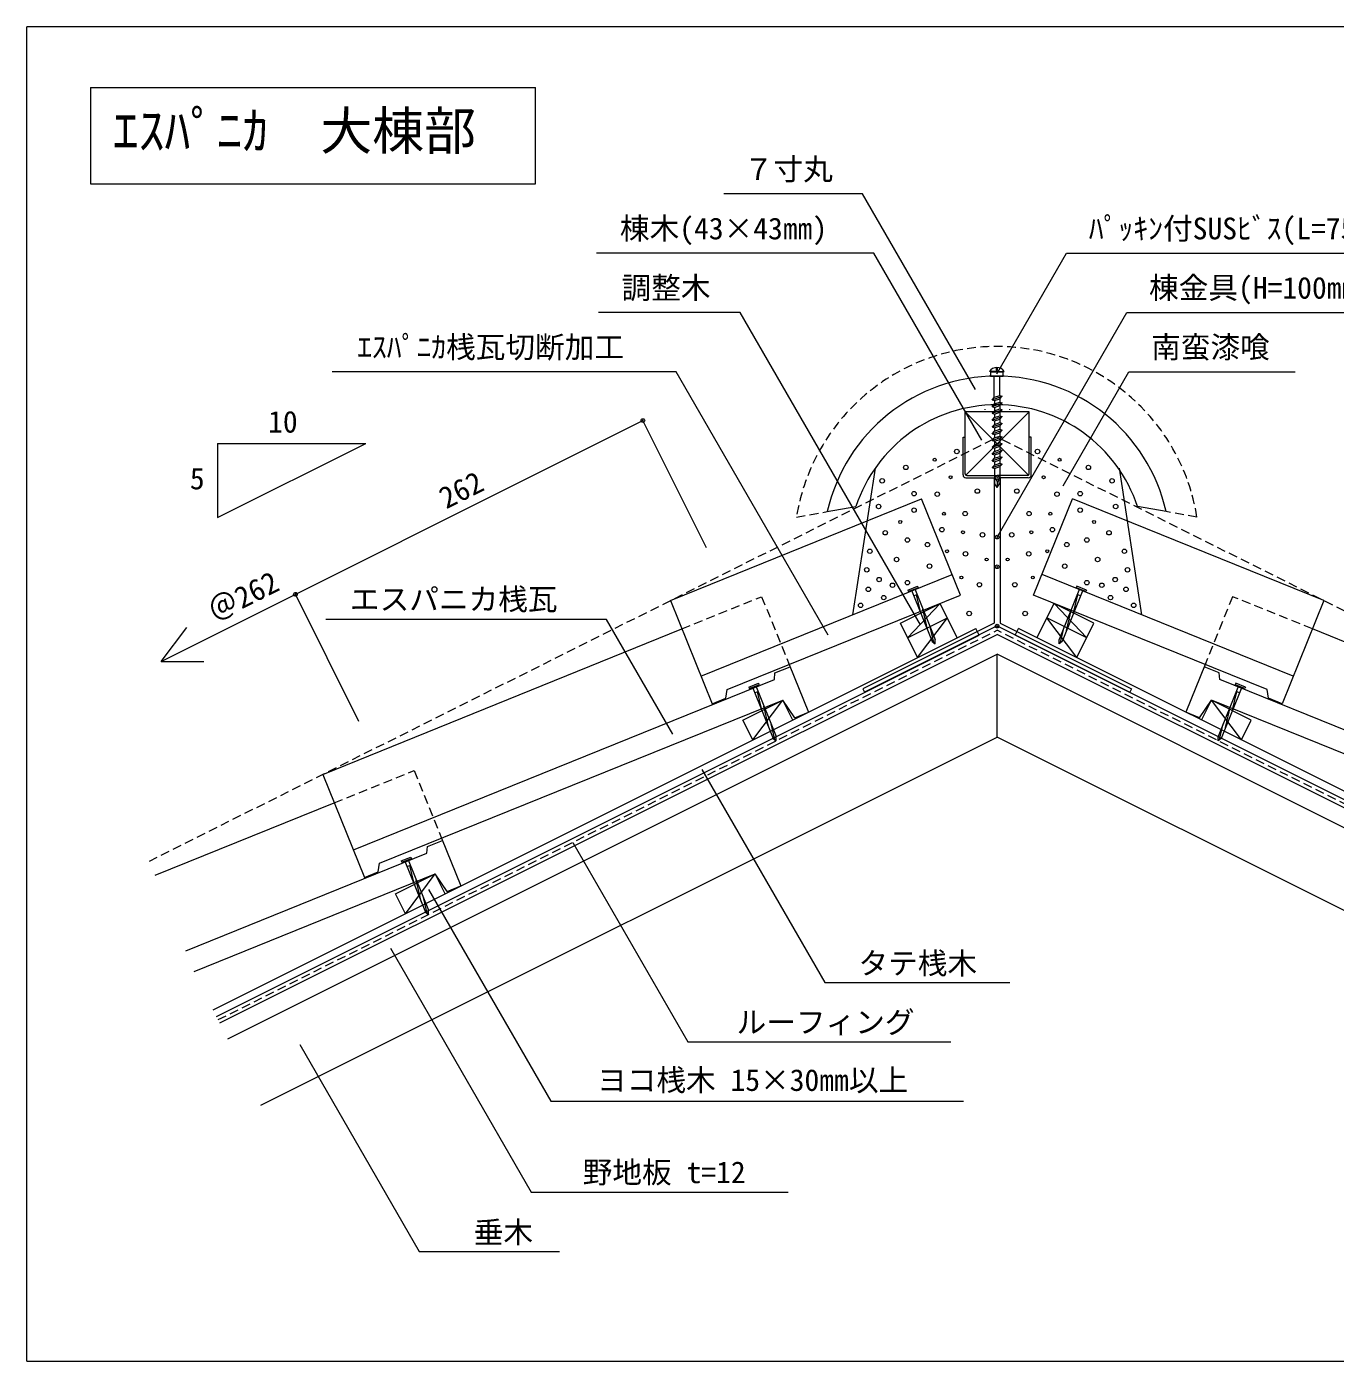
# Model space of a CAD drawing. Units: millimetres, scale not verified. Extents: x -7035 to 2796, y -3458 to 1902.
# Drawn here: x -1385 to -503, y 1002 to 1902 of the extents above; entities that cross this region are included whole.
import ezdxf
from ezdxf.enums import TextEntityAlignment as Align

# ---------------------------------------------------------------- set-up
doc = ezdxf.new("R2010")
doc.units = ezdxf.units.MM
doc.header["$LTSCALE"] = 5
doc.header["$PDMODE"] = 32
doc.header["$PDSIZE"] = 2.5
doc.linetypes.add('DASHED1', pattern=[1.8, 1.2, -0.6])
for name, color, linetype, lineweight in [('0-0', 7, 'Continuous', 18), ('0-1', 7, 'Continuous', 18), ('0-3', 4, 'Continuous', 18), ('0-7', 6, 'Continuous', 18), ('0-8', 7, 'DASHED1', 18)]:
    doc.layers.add(name, color=color, linetype=linetype, lineweight=lineweight)
doc.styles.add('ＭＳ ゴシック', font='')
doc.styles.get('ＭＳ ゴシック').set_extended_font_data('MS Gothic')

msp = doc.modelspace()

# ---------------------------------------------------------------- linework, layer by layer
at = {"layer": '0-0', "color": 4}
for p, q in [((-1385.327, 1002.261), (-1385.327, 1902.262)), ((-50.326, 1902.262), (-1385.327, 1902.262)), ((-739.344, 1644.397), (-739.344, 1643.897)), ((-722.722, 1644.397), (-722.722, 1643.897)), ((-1385.327, 1002.261), (-50.326, 1002.261))]:
    msp.add_line(p, q, dxfattribs=at)
at = {"layer": '0-0'}
for p, q in [((-821.792, 1789.459), (-915.401, 1789.459)), ((-745.674, 1657.618), (-821.792, 1789.459)), ((-814.095, 1749.459), (-1001.244, 1749.459)), ((-741.275, 1623.331), (-814.095, 1749.459)), ((-904.265, 1709.459), (-999.698, 1709.459)), ((-782.694, 1498.892), (-904.265, 1709.459)), ((-731.033, 1558.037), (-643.609, 1709.459)), ((-643.609, 1709.459), (-454.552, 1709.459)), ((-947.536, 1669.459), (-1179.355, 1669.459)), ((-844.998, 1491.858), (-947.536, 1669.459)), ((-731.21, 1669.705), (-736.228, 1669.705)), ((-732.93, 1669.321), (-732.93, 1669.705)), ((-732.93, 1652.338), (-732.93, 1666.598)), ((-731.21, 1669.705), (-726.193, 1669.705)), ((-729.49, 1669.321), (-729.49, 1669.705)), ((-729.49, 1666.598), (-729.49, 1653.589)), ((-686.485, 1592.741), (-642.192, 1669.459)), ((-642.192, 1669.459), (-529.994, 1669.459)), ((-734.326, 1650.686), (-727.74, 1653.082)), ((-734.326, 1650.686), (-732.753, 1652.402)), ((-734.326, 1650.686), (-732.753, 1650.114)), ((-734.326, 1646.11), (-727.74, 1648.506)), ((-734.326, 1646.11), (-732.753, 1647.826)), ((-732.753, 1650.114), (-729.313, 1651.366)), ((-732.753, 1650.114), (-732.753, 1647.826)), ((-729.313, 1651.366), (-727.74, 1653.082)), ((-729.313, 1651.366), (-729.313, 1649.078)), ((-729.313, 1646.79), (-727.74, 1648.506)), ((-734.326, 1646.11), (-732.753, 1645.537)), ((-734.326, 1641.533), (-727.74, 1643.93)), ((-734.326, 1641.533), (-732.753, 1643.25)), ((-734.326, 1641.533), (-732.753, 1640.961)), ((-734.326, 1636.957), (-727.74, 1639.353)), ((-734.326, 1636.957), (-732.753, 1638.673)), ((-732.753, 1645.537), (-729.313, 1646.79)), ((-732.753, 1645.538), (-732.753, 1643.25)), ((-732.753, 1640.961), (-729.313, 1642.214)), ((-732.753, 1640.962), (-732.753, 1638.673)), ((-729.313, 1646.79), (-729.313, 1644.501)), ((-729.313, 1642.214), (-727.74, 1643.93)), ((-729.313, 1642.214), (-729.313, 1639.925)), ((-729.313, 1637.637), (-727.74, 1639.353)), ((-1294.566, 1474.287), (-969.832, 1636.655)), ((-926.972, 1550.935), (-969.832, 1636.655)), ((-734.326, 1636.957), (-732.753, 1636.385)), ((-734.326, 1632.381), (-727.741, 1634.777)), ((-734.326, 1632.381), (-732.753, 1634.097)), ((-734.326, 1632.381), (-732.753, 1631.809)), ((-734.326, 1627.804), (-727.741, 1630.201)), ((-734.326, 1627.804), (-732.753, 1629.52)), ((-732.753, 1636.385), (-729.313, 1637.637)), ((-732.753, 1631.809), (-729.313, 1633.061)), ((-729.313, 1633.061), (-727.741, 1634.777)), ((-729.313, 1628.484), (-727.741, 1630.201)), ((-1256.699, 1621.182), (-1256.699, 1571.182)), ((-1256.699, 1621.182), (-1156.699, 1621.182)), ((-1256.699, 1571.182), (-1156.699, 1621.182)), ((-734.327, 1618.651), (-727.741, 1621.048)), ((-734.327, 1618.651), (-732.753, 1620.367)), ((-734.326, 1627.804), (-732.753, 1627.232)), ((-734.326, 1623.227), (-727.741, 1625.624)), ((-734.326, 1623.227), (-732.753, 1624.944)), ((-734.326, 1623.227), (-732.753, 1622.656)), ((-732.753, 1627.232), (-729.313, 1628.484)), ((-732.753, 1622.656), (-729.313, 1623.908)), ((-729.313, 1623.908), (-727.741, 1625.624)), ((-729.313, 1619.332), (-727.741, 1621.048)), ((-734.327, 1618.651), (-732.753, 1618.079)), ((-734.327, 1614.075), (-727.741, 1616.471)), ((-734.327, 1614.075), (-732.753, 1615.791)), ((-734.327, 1614.075), (-732.753, 1613.503)), ((-734.327, 1609.498), (-727.741, 1611.894)), ((-734.327, 1609.498), (-732.753, 1611.214)), ((-732.753, 1618.079), (-729.313, 1619.332)), ((-732.753, 1613.503), (-729.313, 1614.755)), ((-732.753, 1613.502), (-732.753, 1611.214)), ((-729.313, 1614.755), (-727.741, 1616.471)), ((-729.313, 1614.755), (-729.313, 1612.466)), ((-729.313, 1610.178), (-727.741, 1611.894)), ((-813.298, 1604.532), (-828.465, 1505.662)), ((-734.327, 1609.498), (-732.753, 1608.926)), ((-734.327, 1604.921), (-727.741, 1607.317)), ((-734.327, 1604.921), (-732.753, 1606.637)), ((-734.327, 1604.921), (-732.753, 1604.349)), ((-732.753, 1608.926), (-729.313, 1610.178)), ((-732.753, 1608.925), (-732.753, 1606.637)), ((-732.753, 1604.349), (-729.313, 1605.601)), ((-732.753, 1604.349), (-732.753, 1594.456)), ((-729.313, 1610.178), (-729.313, 1607.889)), ((-729.313, 1605.601), (-727.741, 1607.317)), ((-729.313, 1605.601), (-729.313, 1594.455)), ((-648.768, 1604.532), (-633.601, 1505.662)), ((-731.033, 1591.598), (-732.753, 1594.456)), ((-731.033, 1591.598), (-729.313, 1594.455)), ((-755.665, 1518.959), (-781.939, 1583.842)), ((-706.401, 1518.959), (-680.127, 1583.842)), ((-1161.312, 1433.765), (-1204.172, 1519.485)), ((-791.407, 1490.21), (-769.449, 1513.377)), ((-757.866, 1490.21), (-769.449, 1513.377)), ((-704.2, 1490.21), (-692.617, 1513.377)), ((-670.659, 1490.21), (-692.617, 1513.377)), ((-791.407, 1490.21), (-764.574, 1503.627)), ((-784.699, 1476.794), (-764.574, 1503.627)), ((-677.367, 1476.794), (-697.492, 1503.627)), ((-670.659, 1490.21), (-697.492, 1503.627)), ((-1294.566, 1474.287), (-1277.394, 1497.183)), ((-1259.574, 1239.356), (-745.488, 1496.399)), ((-994.304, 1502.533), (-1183.748, 1502.533)), ((-949.664, 1425.215), (-994.304, 1502.533)), ((-223.39, 1249.805), (-716.578, 1496.399)), ((-1255.102, 1230.412), (-731.033, 1492.446)), ((-222.105, 1237.982), (-731.033, 1492.446)), ((-1249.735, 1219.679), (-731.033, 1479.03)), ((-731.033, 1423.128), (-731.033, 1479.03)), ((-227.471, 1227.249), (-731.033, 1479.03)), ((-1294.566, 1474.287), (-1265.947, 1474.287)), ((-902.402, 1434.713), (-875.569, 1448.129)), ((-895.693, 1421.296), (-875.569, 1448.129)), ((-868.861, 1434.713), (-875.569, 1448.129)), ((-593.205, 1434.713), (-586.497, 1448.129)), ((-559.664, 1434.713), (-586.497, 1448.129)), ((-566.373, 1421.296), (-586.497, 1448.129)), ((-895.693, 1421.296), (-902.402, 1434.713)), ((-566.373, 1421.296), (-559.664, 1434.713)), ((-1227.375, 1174.957), (-731.033, 1423.128)), ((-249.832, 1182.528), (-731.033, 1423.128)), ((-930.204, 1401.445), (-847.187, 1257.653)), ((-1017.215, 1352.151), (-939.563, 1217.653)), ((-1136.742, 1317.543), (-1109.909, 1330.959)), ((-1130.033, 1304.127), (-1109.909, 1330.959)), ((-1103.201, 1317.543), (-1109.909, 1330.959)), ((-1130.033, 1304.127), (-1136.742, 1317.543)), ((-1114.359, 1320.41), (-1031.939, 1177.653)), ((-1140.129, 1280.929), (-1045.131, 1116.388)), ((-847.187, 1257.653), (-722.389, 1257.653)), ((-1201.168, 1215.934), (-1120.601, 1076.388)), ((-939.563, 1217.653), (-762.157, 1217.653)), ((-1031.939, 1177.653), (-753.635, 1177.653)), ((-1045.131, 1116.388), (-871.943, 1116.388)), ((-1120.601, 1076.388), (-1026.049, 1076.388))]:
    msp.add_line(p, q, dxfattribs=at)
at = {"layer": '0-0', "color": 2}
for p, q in [((-709.533, 1642.536), (-752.533, 1642.536)), ((-752.533, 1600.536), (-752.533, 1642.536)), ((-752.533, 1642.536), (-709.826, 1599.829)), ((-709.533, 1642.536), (-752.24, 1599.829)), ((-709.533, 1600.536), (-709.533, 1642.536)), ((-754.033, 1625.536), (-752.533, 1625.536)), ((-754.033, 1600.037), (-754.033, 1625.536)), ((-708.033, 1625.536), (-709.533, 1625.536)), ((-708.033, 1600.037), (-708.033, 1625.536)), ((-752.033, 1598.037), (-733.033, 1598.037)), ((-751.533, 1599.536), (-731.033, 1599.536)), ((-733.033, 1598.037), (-733.033, 1500.055)), ((-710.533, 1599.536), (-731.033, 1599.536)), ((-710.033, 1598.037), (-729.033, 1598.037)), ((-733.033, 1500.055), (-821.593, 1455.775)), ((-731.033, 1498.26), (-820.475, 1453.539)), ((-731.033, 1498.26), (-641.59, 1453.539)), ((-821.593, 1455.775), (-820.475, 1453.539)), ((-640.472, 1455.775), (-641.59, 1453.539))]:
    msp.add_line(p, q, dxfattribs=at)
at = {"layer": '0-0', "linetype": 'DASHED1'}
for p, q in [((-1302.619, 1339.604), (-731.033, 1625.398)), ((-174.682, 1347.222), (-731.033, 1625.398)), ((-866.304, 1571.599), (-845.54, 1575.259)), ((-596.304, 1571.599), (-617.068, 1575.259))]:
    msp.add_line(p, q, dxfattribs=at)
at = {"layer": '0-0', "color": 3}
for p, q in [((-845.54, 1575.259), (-826.255, 1578.659)), ((-617.068, 1575.259), (-636.352, 1578.659))]:
    msp.add_line(p, q, dxfattribs=at)
at = {"layer": '0-0', "color": 6, "linetype": 'DASHED1'}
for p in [(-1256.22, 1232.648), (-220.987, 1240.218)]:
    msp.add_line(p, (-731.033, 1495.241), dxfattribs=at)
at = {"layer": '0-0'}
for points in [[(-731.19, 1668.082), (-684.207, 1749.459), (-422.704, 1749.459)], [(-731.711, 1672.357), (-731.711, 1670.559), (-730.755, 1670.559), (-730.755, 1672.327)], [(-732.753, 1652.402), (-729.313, 1653.654), (-727.74, 1653.082)], [(-732.753, 1647.826), (-729.313, 1649.078), (-727.74, 1648.506)], [(-732.753, 1643.25), (-729.313, 1644.501), (-727.74, 1643.93)], [(-732.753, 1638.673), (-729.313, 1639.925), (-727.74, 1639.353)], [(-732.753, 1636.385), (-732.753, 1634.097), (-729.313, 1635.349)], [(-732.753, 1631.809), (-732.753, 1629.52), (-729.313, 1630.772)], [(-729.313, 1637.637), (-729.313, 1635.349), (-727.741, 1634.777)], [(-729.313, 1633.061), (-729.313, 1630.772), (-727.741, 1630.201)], [(-732.753, 1627.232), (-732.753, 1624.944), (-729.313, 1626.196)], [(-732.753, 1622.656), (-732.753, 1620.367), (-729.313, 1621.62)], [(-729.313, 1628.484), (-729.313, 1626.196), (-727.741, 1625.624)], [(-729.313, 1623.908), (-729.313, 1621.62), (-727.741, 1621.048)], [(-732.753, 1618.079), (-732.753, 1615.791), (-729.313, 1617.043)], [(-732.753, 1611.214), (-729.313, 1612.466), (-727.741, 1611.894)], [(-729.313, 1619.332), (-729.313, 1617.043), (-727.741, 1616.471)], [(-732.753, 1606.637), (-729.313, 1607.889), (-727.741, 1607.317)], [(-784.699, 1476.794), (-796.282, 1499.961), (-769.449, 1513.377)], [(-677.367, 1476.794), (-665.784, 1499.961), (-692.617, 1513.377)], [(-1257.338, 1234.884), (-743.252, 1491.927), (-745.488, 1496.399)], [(-219.869, 1242.454), (-718.814, 1491.927), (-716.578, 1496.399)]]:
    msp.add_lwpolyline(points, dxfattribs=at)
msp.add_lwpolyline([(-735.505, 1669.321), (-735.505, 1666.598), (-726.947, 1666.598), (-726.947, 1669.321)], close=True, dxfattribs=at)
at = {"layer": '0-0', "color": 2}
msp.add_lwpolyline([(-729.033, 1598.037), (-729.033, 1500.055), (-640.472, 1455.775)], dxfattribs=at)
at = {"layer": '0-0', "color": 4}
for centre, radius in [((-773.145, 1610.25), 1), ((-758.229, 1615.8), 1.5), ((-703.837, 1615.8), 1.5), ((-688.921, 1610.25), 1), ((-792.571, 1605.047), 1.5), ((-669.495, 1605.047), 1.5), ((-808.527, 1596.028), 1.5), ((-762.392, 1598.456), 1), ((-699.674, 1598.456), 1), ((-653.539, 1596.028), 1.5), ((-787.021, 1587.356), 1.5), ((-771.411, 1587.009), 1.5), ((-744.354, 1589.09), 1.5), ((-717.712, 1589.09), 1.5), ((-690.655, 1587.009), 1.5), ((-675.045, 1587.356), 1.5), ((-810.956, 1578.683), 1.5), ((-787.021, 1576.255), 1.5), ((-752.568, 1573.925), 1.5), ((-709.498, 1573.925), 1.5), ((-675.045, 1576.255), 1.5), ((-651.11, 1578.683), 1.5), ((-796.387, 1568.277), 1), ((-766.901, 1573.827), 1), ((-695.165, 1573.827), 1), ((-665.68, 1568.277), 1), ((-806.446, 1560.992), 1.5), ((-791.53, 1556.136), 1.5), ((-768.289, 1563.074), 1.5), ((-754.067, 1561.339), 1), ((-740.885, 1559.605), 1.5), ((-721.181, 1559.605), 1.5), ((-707.999, 1561.339), 1), ((-693.777, 1563.074), 1.5), ((-670.536, 1556.136), 1.5), ((-655.62, 1560.992), 1.5), ((-816.853, 1548.504), 1.5), ((-778.002, 1553.014), 1.5), ((-764.82, 1548.504), 1), ((-752.332, 1546.77), 1.5), ((-709.734, 1546.77), 1.5), ((-697.246, 1548.504), 1), ((-684.064, 1553.014), 1.5), ((-645.213, 1548.504), 1.5), ((-798.815, 1542.954), 1.5), ((-776.614, 1538.445), 1.5), ((-738.11, 1542.954), 1), ((-723.956, 1542.954), 1), ((-685.452, 1538.445), 1.5), ((-663.251, 1542.954), 1.5), ((-818.934, 1536.017), 1.5), ((-810.609, 1529.426), 1.5), ((-755.107, 1530.813), 1), ((-706.959, 1530.813), 1), ((-651.457, 1529.426), 1.5), ((-643.132, 1536.017), 1.5), ((-817.893, 1522.835), 1.5), ((-801.59, 1525.61), 1.5), ((-791.53, 1527.345), 1.5), ((-742.966, 1525.957), 1.5), ((-719.1, 1525.957), 1.5), ((-670.536, 1527.345), 1.5), ((-660.476, 1525.61), 1.5), ((-644.173, 1522.835), 1.5), ((-823.097, 1512.082), 1.5), ((-807.487, 1517.285), 1.5), ((-654.579, 1517.285), 1.5), ((-638.969, 1512.082), 1.5), ((-749.904, 1506.531), 1.5), ((-712.162, 1506.531), 1.5)]:
    msp.add_circle(centre, radius, dxfattribs=at)
at = {"layer": '0-0', "linetype": 'DASHED1'}
msp.add_arc((-731.304, 1549.859), 136.739, 9.14781, 170.8521, dxfattribs=at)
at = {"layer": '0-0', "color": 3}
for centre, radius, start, end in [((-731.304, 1549.493), 117.105, 12.7106, 167.28931), ((-731.304, 1547.287), 100, 18.28357, 161.71638)]:
    msp.add_arc(centre, radius, start, end, dxfattribs=at)
at = {"layer": '0-0'}
for centre, radius, start, end in [((-731.21, 1666.371), 6.023, 33.59941, 146.40073), ((-736.751, 1593.564), 6.047, 341.0211, 47.17526), ((-728.385, 1594.627), 2.308, 120.37192, 183.02666)]:
    msp.add_arc(centre, radius, start, end, dxfattribs=at)
at = {"layer": '0-0', "color": 2}
for centre, radius, start, end in [((-752.033, 1600.037), 2, 180, 270), ((-751.533, 1600.536), 1, 180, 270), ((-710.533, 1600.536), 1, 270, 0), ((-710.033, 1600.037), 2, 270, 0)]:
    msp.add_arc(centre, radius, start, end, dxfattribs=at)
at = {"layer": '0-0'}
for p in [(-969.832, 1636.655), (-731.033, 1598.037), (-731.033, 1558.037), (-731.033, 1538.037), (-1204.172, 1519.485), (-731.033, 1498.037)]:
    msp.add_point(p, dxfattribs=at)
at = {"layer": '0-1'}
for p, q in [((-951.342, 1515.243), (-781.939, 1583.842)), ((-510.724, 1515.243), (-680.127, 1583.842)), ((-930.699, 1464.263), (-761.295, 1532.862)), ((-531.367, 1464.263), (-700.771, 1532.862)), ((-951.342, 1515.243), (-923.193, 1445.726)), ((-913.015, 1455.242), (-755.665, 1518.959)), ((-549.051, 1455.242), (-706.401, 1518.959)), ((-510.724, 1515.243), (-538.873, 1445.726)), ((-1185.682, 1398.073), (-943.592, 1496.106)), ((-276.385, 1398.073), (-518.474, 1496.106)), ((-871.301, 1472.221), (-858.265, 1440.032)), ((-590.765, 1472.221), (-603.801, 1440.032)), ((-1165.039, 1347.093), (-881.199, 1462.033)), ((-297.027, 1347.093), (-580.867, 1462.033)), ((-1147.355, 1338.072), (-875.569, 1448.129)), ((-867.534, 1436.279), (-875.569, 1448.129)), ((-867.534, 1436.279), (-858.265, 1440.032)), ((-594.532, 1436.279), (-603.801, 1440.032)), ((-594.532, 1436.279), (-586.497, 1448.129)), ((-314.711, 1338.072), (-586.497, 1448.129)), ((-1185.682, 1398.073), (-1157.533, 1328.556)), ((-1298.737, 1330.017), (-1177.932, 1378.936)), ((-1105.64, 1355.051), (-1092.605, 1322.862)), ((-1278.093, 1279.037), (-1115.539, 1344.863)), ((-1157.533, 1328.556), (-1148.263, 1332.309)), ((-1148.263, 1332.309), (-1147.355, 1338.072)), ((-1272.463, 1265.134), (-1109.909, 1330.959)), ((-1101.874, 1319.109), (-1109.909, 1330.959)), ((-1101.874, 1319.109), (-1092.605, 1322.862))]:
    msp.add_line(p, q, dxfattribs=at)
for points in [[(-881.199, 1462.033), (-880.847, 1466.49), (-870.652, 1470.618)], [(-580.867, 1462.033), (-581.219, 1466.49), (-591.414, 1470.618)], [(-923.193, 1445.726), (-913.923, 1449.479), (-913.015, 1455.242)], [(-538.873, 1445.726), (-548.143, 1449.479), (-549.051, 1455.242)], [(-1115.539, 1344.863), (-1115.187, 1349.32), (-1104.992, 1353.448)]]:
    msp.add_lwpolyline(points, dxfattribs=at)
at = {"layer": '0-3'}
for p, q in [((-791.278, 1522.266), (-784.789, 1524.892)), ((-791.278, 1522.266), (-790.903, 1521.34)), ((-790.903, 1521.34), (-784.414, 1523.965)), ((-786.593, 1523.083), (-772.796, 1488.981)), ((-784.789, 1524.892), (-784.414, 1523.965)), ((-675.473, 1523.083), (-689.27, 1488.981)), ((-677.277, 1524.892), (-677.652, 1523.965)), ((-671.163, 1521.34), (-677.652, 1523.965)), ((-670.788, 1522.266), (-677.277, 1524.892)), ((-670.788, 1522.266), (-671.163, 1521.34)), ((-787.225, 1518.513), (-785.092, 1519.376)), ((-782.56, 1506.982), (-785.416, 1519.245)), ((-679.506, 1506.982), (-676.65, 1519.245)), ((-674.841, 1518.513), (-676.974, 1519.376)), ((-777.718, 1495.015), (-781.087, 1509.473)), ((-684.348, 1495.015), (-680.979, 1509.473)), ((-773.786, 1486.952), (-776.245, 1497.507)), ((-688.28, 1486.952), (-685.821, 1497.507)), ((-772.799, 1486.143), (-772.814, 1488.981)), ((-689.268, 1486.143), (-689.252, 1488.981)), ((-898.493, 1456.855), (-892.004, 1459.481)), ((-898.117, 1455.929), (-891.629, 1458.554)), ((-892.004, 1459.481), (-891.629, 1458.554)), ((-570.062, 1459.481), (-570.438, 1458.554)), ((-563.949, 1455.929), (-570.438, 1458.554)), ((-563.573, 1456.855), (-570.062, 1459.481)), ((-898.493, 1456.855), (-898.117, 1455.929)), ((-894.439, 1453.102), (-892.307, 1453.965)), ((-893.807, 1457.672), (-880.01, 1423.57)), ((-889.774, 1441.571), (-892.631, 1453.834)), ((-568.259, 1457.672), (-582.056, 1423.57)), ((-572.292, 1441.571), (-569.435, 1453.834)), ((-567.627, 1453.102), (-569.759, 1453.965)), ((-563.573, 1456.855), (-563.949, 1455.929)), ((-884.933, 1429.603), (-888.301, 1444.062)), ((-577.134, 1429.603), (-573.765, 1444.062)), ((-881.001, 1421.541), (-883.46, 1432.095)), ((-581.065, 1421.541), (-578.606, 1432.095)), ((-880.013, 1420.731), (-880.029, 1423.57)), ((-582.053, 1420.731), (-582.037, 1423.57)), ((-1132.833, 1339.685), (-1126.343, 1342.311)), ((-1132.457, 1338.759), (-1125.968, 1341.384)), ((-1126.343, 1342.311), (-1125.968, 1341.384)), ((-1132.833, 1339.685), (-1132.457, 1338.759)), ((-1128.779, 1335.932), (-1126.647, 1336.795)), ((-1128.147, 1340.502), (-1114.35, 1306.4)), ((-1124.114, 1324.401), (-1126.971, 1336.664)), ((-1119.272, 1312.433), (-1122.641, 1326.892)), ((-1115.341, 1304.371), (-1117.8, 1314.925)), ((-1114.353, 1303.561), (-1114.369, 1306.4))]:
    msp.add_line(p, q, dxfattribs=at)
for points in [[(-788.725, 1522.221), (-774.788, 1487.773), (-772.799, 1486.143)], [(-673.341, 1522.221), (-687.278, 1487.773), (-689.268, 1486.143)], [(-895.939, 1456.81), (-882.003, 1422.362), (-880.013, 1420.731)], [(-566.127, 1456.81), (-580.063, 1422.362), (-582.053, 1420.731)], [(-1130.279, 1339.64), (-1116.343, 1305.192), (-1114.353, 1303.561)]]:
    msp.add_lwpolyline(points, dxfattribs=at)
at = {"layer": '0-7'}
for p, q in [((-1342.325, 1861.239), (-1042.324, 1861.239)), ((-1342.325, 1861.239), (-1342.325, 1796.239)), ((-1042.324, 1796.239), (-1042.324, 1861.239)), ((-1342.325, 1796.239), (-1042.324, 1796.239))]:
    msp.add_line(p, q, dxfattribs=at)
at = {"layer": '0-8'}
for p, q in [((-943.592, 1496.106), (-889.795, 1517.89)), ((-889.795, 1517.89), (-871.301, 1472.221)), ((-572.271, 1517.89), (-590.765, 1472.221)), ((-518.474, 1496.106), (-572.271, 1517.89)), ((-1177.932, 1378.936), (-1124.135, 1400.72)), ((-1124.135, 1400.72), (-1105.64, 1355.051))]:
    msp.add_line(p, q, dxfattribs=at)

# ---------------------------------------------------------------- texts
at = {"layer": '0-0', "style": 'ＭＳ ゴシック'}
for s, height, p in [('ｴｽﾊﾟﾆｶ\u3000大棟部', 25.66, (-1327.375, 1811.602)), ('７寸丸', 14.66, (-901.792, 1794.459)), ('棟木(43×43㎜)', 14.66, (-985.345, 1754.459)), ('ﾊﾟｯｷﾝ付SUSﾋﾞｽ(L=75㎜)', 14.66, (-669.207, 1754.459)), ('調整木', 14.66, (-984.265, 1714.459)), ('棟金具(H=100㎜)', 14.66, (-628.609, 1714.459)), ('ｴｽﾊﾟﾆｶ桟瓦切断加工', 14.66, (-1162.536, 1674.459)), ('南蛮漆喰', 14.66, (-627.192, 1674.459)), ('10', 14.66, (-1222.566, 1624.121)), ('5', 14.66, (-1275.339, 1585.869)), ('エスパニカ桟瓦', 14.66, (-1167.38, 1504.422)), ('タテ桟木 ', 14.66, (-824.531, 1258.954)), ('ルーフィング', 14.66, (-906.698, 1219.243)), ('ヨコ桟木 15×30㎜以上', 14.66, (-1000.756, 1180.184)), ('野地板 t=12', 14.66, (-1010.454, 1118.003)), ('垂木', 14.66, (-1083.931, 1077.57))]:
    msp.add_text(s, height=height, dxfattribs=at).set_placement(p, align=Align.BOTTOM_LEFT)
for s, p in [('262', (-1100.551, 1572.786)), ('＠262', (-1256.393, 1496.429))]:
    msp.add_text(s, height=14.66, rotation=26.565, dxfattribs=at).set_placement(p, align=Align.BOTTOM_LEFT)

doc.saveas('drawing.dxf')
